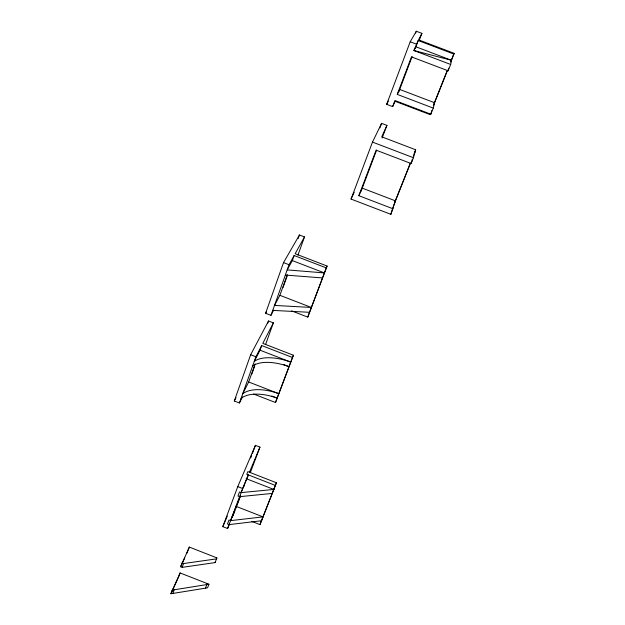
<?xml version="1.0" encoding="UTF-8"?>
<svg xmlns="http://www.w3.org/2000/svg" width="625" height="625" viewBox="0 0 625 625"><rect width="100%" height="100%" fill="white"/><g stroke="black" fill="none" stroke-linecap="round" stroke-linejoin="round"><path stroke-width="0.94" d="M450.789 62.055L454.102 53.32L418.555 39.836L421.906 33.367L416.312 31.25L410.203 41.766L386.664 104.336L392.625 106.609L395.125 101.305L429.875 114.539L430.148 113.437M450.672 64.469L451.484 60.297L415.828 46.758L413.906 50.516L450.672 64.469L448.141 70.812L411.484 56.891L397.258 94.398L433.266 108.102L430.836 114.195L394.938 100.516L392.625 106.609M448.141 70.812L448.672 68.203M433.266 108.102L434.578 102.727L399.633 89.422L397.258 94.398M430.836 114.195L431.758 110.5M358.844 195.703L376.117 150.164L411.141 163.539L413.453 157.734L415.664 149.766L381.742 136.82L386.938 125.391L381.594 123.352L372.484 142.094L351.047 199.07L390.883 214.336L395.461 200.867L362.18 188.117L358.844 195.703L393.078 208.812M411.141 163.539L412.336 159.273M390.883 214.336L393.047 207.148M242.453 396.93L239.43 402.984L234.297 400.992L250.656 354.734L268.523 320.969L273.375 322.844L265.562 344.562M273.695 310.172L270.961 315.328L265.602 313.258L283.531 262.602L299.445 234.992L304.492 236.93L297.961 255.094M170.898 593.75L180.094 572.938L208.93 584.242L207.578 587.812L170.898 593.75L178.414 577.391M171.32 592.828L172.625 589.18L174.164 589.781L172.859 593.43M180.625 566.742L189.336 547.094L216.898 557.891L215.086 562.594L182.195 567.352L180.625 566.742L184.727 557.906M267.555 323.688L268.523 320.969M239.43 402.984L255.922 356.773L261.688 345.562L292.461 357.469L293.422 355.234L262.805 343.391L273.375 322.844M298.141 238.625L299.445 234.992M270.961 315.328L289.031 264.719L294.148 255.516L326.289 267.883L327.109 266.039L295.141 253.734L304.492 236.93M178.805 576.531L180.094 572.938M189.336 547.094L186.773 553.484M182.195 567.352L183.555 563.555L216.492 558.875L216.898 557.891M243.086 393.07L248.656 381.992L255.141 363.867M260.031 350.195L290.727 362.078A36.281 16.836 20.7 0 0 254.234 361.5L260.031 350.195L261.688 345.562M279.898 295.32L311.383 307.461L274.5 305.414L279.898 295.32L287.312 274.625M292.336 260.586L324.391 272.922L287.18 269.898L292.336 260.586L294.148 255.516M251.812 374.086L254.727 365.961M283.047 287.508L287.297 275.641M272.594 492.508L272.266 493.414L239.586 496.68L237.961 496.047L239.484 491.977L241.109 492.617L273.836 489.438L274.164 488.531M275.414 485.445L276.391 482.742L247.867 471.633L246.75 474.281L275.414 485.445L259.969 524.594L251.836 521.414M259.969 524.594L276.391 482.742M261.82 519.812L261.477 520.758L229.07 524.617L227.469 523.992L228.961 520.023L230.562 520.648L263.008 516.875L263.352 515.938M229.445 524.07L227.594 528.531L222.82 526.664L237.758 486.617L255.414 445.352L259.953 447.117L250.391 472.461M250.664 458.039L251.688 455.32M252.367 453.508L255.414 445.352M227.594 528.531L242.648 488.531L248.344 474.898L241.109 492.617M205.461 588.156L207.219 583.57M253.664 394.047L275.492 402.523L292.461 357.469M291.641 310.891L307.75 317.109L326.289 267.883M240.539 495.617L230.562 520.648M293.422 355.234L275.492 402.523M327.109 266.039L307.75 317.109M235.695 508.75L240.164 496.891M247.047 478.641L247.734 476.813M379.883 127.891L381.594 123.352M415.633 33.07L416.312 31.25M453.961 54.094L418.195 40.523L413.906 50.516L451.484 60.297M361.125 191.141L376.625 150.062M398.688 92.164L412.094 56.602M415.469 47.953L418.195 40.523M382.117 138.086L386.938 125.391M419.141 40.648L421.906 33.367M394.859 201.984L410.281 163.273M414.227 153.367L415.664 149.766M433.367 105.367L446.953 71.266M450.883 61.398L454.102 53.32M393.312 206.25L410.539 163.016M413.375 155.906L415.305 151.055M433.57 105.266L447.586 70.086M215.086 562.594L215.5 561.602M232.016 517.508L234.969 510.406L232.406 516.938M230.922 520.508L231.664 518.719M249.453 472.25L259.953 447.117M243.891 486.359L244.609 484.633M222.82 526.664L227.312 516.07M351.047 199.07L354.219 192.234M386.664 104.336L388.352 101.023M234.297 400.992L236.039 397.594M265.602 313.258L266.523 311.586M172.203 590.102L208.93 584.242M272.727 310.383L309.562 312.297M285.336 275.055L322.508 277.93M410.203 41.766L416.344 44.094M372.484 142.094L413.453 157.734M283.531 262.602L289.031 264.719M283.602 364.57L289 366.656A36.188 16.969 20.7 0 0 252.555 366.203M250.656 354.734L255.922 356.773M248.656 381.992L278.82 393.688A35.641 17.711 20.7 0 0 242.656 393.922M271.844 396.055L277.156 398.117A35.555 17.828 20.7 0 0 241.039 398.469M246.133 478.648L273.836 489.438M237.758 486.617L242.648 488.531M235.781 506.242L263.008 516.875M181.984 562.945L183.555 563.555"/></g></svg>
